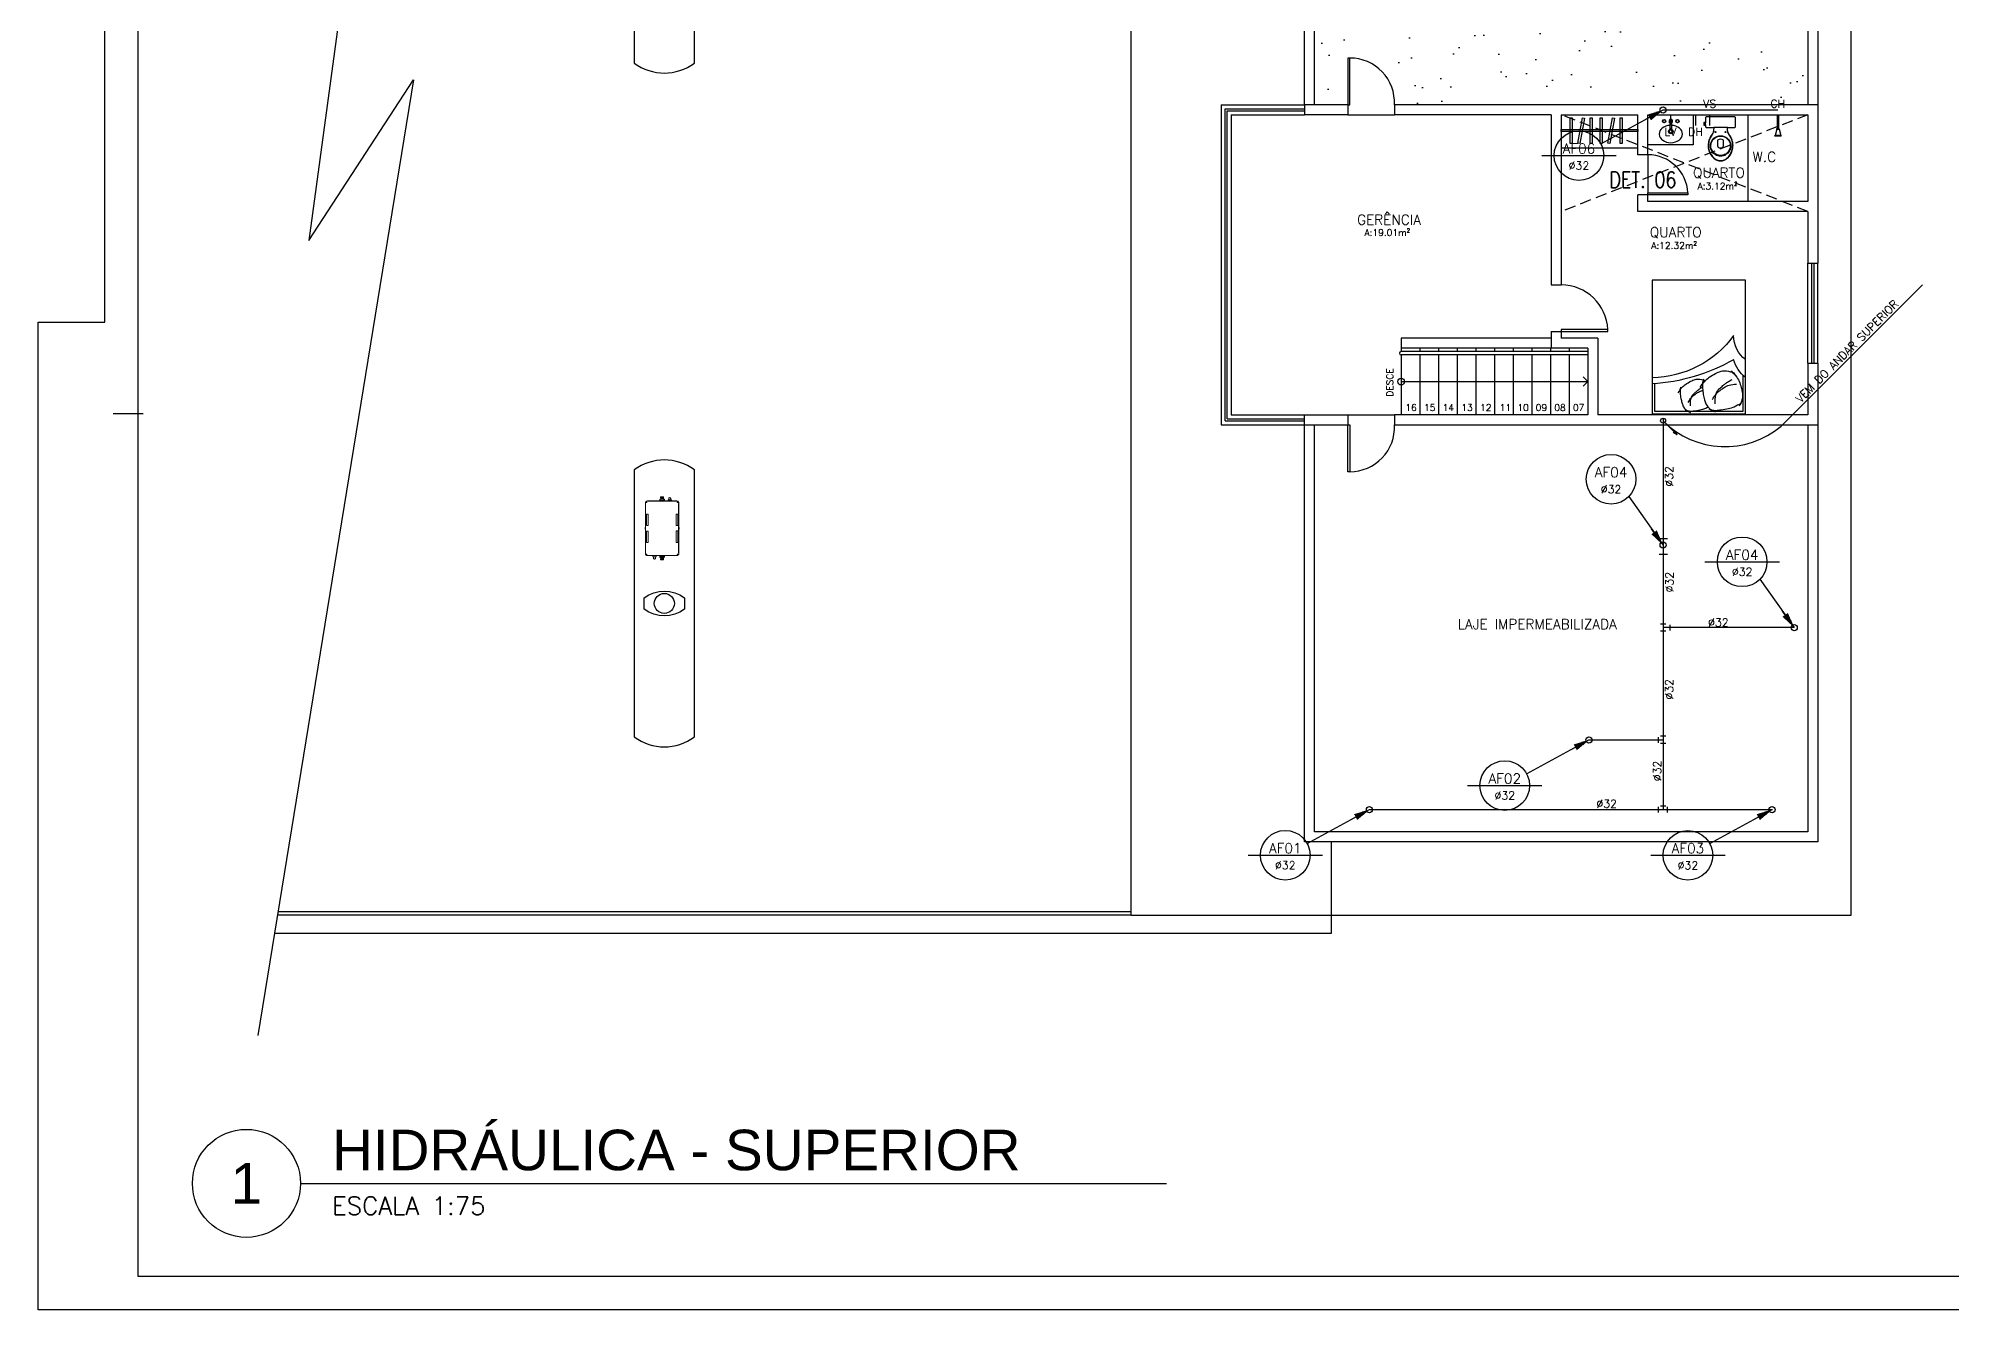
# Model space of a CAD drawing. Header units: millimetres. Extents: x 1111 to 1959, y -391 to -319.
# Drawn here: x 1746.63 to 1789.68, y -390.89 to -362.3 of the extents above; entities that cross this region are included whole.
import ezdxf
from ezdxf.enums import TextEntityAlignment as Align

# ---------------------------------------------------------------- set-up
doc = ezdxf.new("R2010")
doc.units = ezdxf.units.MM
doc.linetypes.add('HIDDEN', pattern=[0.375, 0.25, -0.125])
for name, color, linetype in [('08', 8, 'Continuous'), ('ARQ-PENA-FINA-CINZA', 8, 'Continuous'), ('ARQ-SÍMBOLOS', 2, 'Continuous'), ('ARQ-TEXTO2', 2, 'Continuous'), ('ARQ-TEXTO4', 4, 'Continuous'), ('CERCAD-1', 1, 'Continuous'), ('CERCAD-2', 7, 'Continuous'), ('CONEXAO_AG_FRIA', 3, 'Continuous'), ('TUBOS_AG_FRIA', 2, 'Continuous'), ('TXT', 2, 'Continuous')]:
    doc.layers.add(name, color=color, linetype=linetype)
doc.styles.add('ARIAL', font='arial.ttf', dxfattribs={"height": 2})
doc.styles.add('ROMANS', font='romans')

# ---------------------------------------------------------------- blocks, each defined once
blk = doc.blocks.new('*U254')
at = {"layer": 'ARQ-SÍMBOLOS'}
blk.add_line((0.6, 0), (10.222, 0), dxfattribs=at)
blk.add_circle((0, 0), 0.6, dxfattribs=at)
at = {"layer": 'ARQ-TEXTO2', "style": 'ROMANS'}
blk.add_attdef('ESCALA1', text='', height=0.2, dxfattribs=at).set_placement((0.951, -0.149), align=Align.TOP_LEFT)
at = {"layer": 'ARQ-TEXTO4', "style": 'ARIAL'}
blk.add_attdef('TITULODODESENHO', (0.951, 0.146), '', height=0.45, dxfattribs=at)
blk.add_attdef('0', text='', height=0.45, dxfattribs=at).set_placement((0, 0), align=Align.MIDDLE)
blk = doc.blocks.new('*U52')
for points in [[(-0.015, 1.15), (-0.015, 0), (0.015, 0), (0.015, 1.15)], [(-0.193, 0.915), (-0.193, 0.885), (0.193, 0.885), (0.193, 0.915)], [(-0.193, 0.731), (-0.188, 0.702), (0.193, 0.769), (0.188, 0.798)], [(-0.193, 0.615), (-0.193, 0.585), (0.193, 0.585), (0.193, 0.615)], [(-0.193, 0.465), (-0.193, 0.435), (0.193, 0.435), (0.193, 0.465)], [(-0.193, 0.281), (-0.188, 0.252), (0.193, 0.319), (0.188, 0.348)], [(-0.193, 0.165), (-0.193, 0.135), (0.193, 0.135), (0.193, 0.165)]]:
    blk.add_lwpolyline(points, close=True)
blk = doc.blocks.new('CAMA-C')
for p, q in [((-0.627, 1.002), (0.773, 1.002)), ((-0.627, -0.998), (-0.627, 1.002)), ((-0.591, 0.966), (-0.076, 0.966)), ((-0.591, 0.55), (-0.591, 0.966)), ((-0.019, 0.966), (0.737, 0.966)), ((0.737, 0.966), (0.737, 0.431)), ((0.773, 1.002), (0.773, -0.998)), ((0.773, -0.998), (-0.627, -0.998))]:
    blk.add_line(p, q)
for points in [[(-0.205, 0.606, -0.034352), (-0.208, 0.698, -0.04249), (-0.198, 0.772, -0.015911), (-0.182, 0.836, -0.020937), (-0.166, 0.883, -0.121269), (-0.132, 0.934, -0.080025), (-0.055, 0.983)], [(0.212, 0.906, 0.014129), (0.175, 0.923, 0.04596), (0.108, 0.945, 0.01901), (0.02, 0.962, 0.025886), (-0.046, 0.968, 0.088683), (-0.096, 0.961, 0.020726), (-0.127, 0.95)], [(-0.052, 0.885, 0.103492), (-0.045, 0.77, 0.14369), (0, 0.698, 0.007817), (0.04, 0.664, 0.010698), (0.07, 0.64, 0.020146), (0.105, 0.615, 0.007403), (0.127, 0.602)], [(0.131, 0.51, -0.034352), (0.128, 0.624, -0.04249), (0.139, 0.715, -0.015911), (0.159, 0.794, -0.020937), (0.178, 0.853, -0.121269), (0.221, 0.915, -0.080025), (0.316, 0.976)], [(0.705, 0.848, 0.033461), (0.599, 0.902, 0.04596), (0.517, 0.929, 0.01901), (0.408, 0.949, 0.025886), (0.327, 0.957, 0.088683), (0.265, 0.949, 0.020726), (0.226, 0.935)], [(0.554, 0.362, 0.057152), (0.64, 0.453, 0.075208), (0.685, 0.538, 0.030275), (0.714, 0.636, 0.036967), (0.726, 0.719, 0.089016), (0.718, 0.793, 0.061822), (0.675, 0.891)], [(-0.237, 0.688, 0.050543), (-0.181, 0.61, 0.064376), (-0.125, 0.56, 0.03352), (-0.05, 0.517, 0.039598), (0.017, 0.49, 0.109626), (0.085, 0.484, 0.0754), (0.179, 0.512)], [(-0.088, 0.833, 0.040593), (-0.051, 0.775, 0.055645), (-0.017, 0.739, 0.015363), (0.014, 0.715, 0.01263), (0.053, 0.687, 0.082628), (0.114, 0.659, 0.010572), (0.13, 0.655)], [(0.091, 0.611, 0.050543), (0.16, 0.515, 0.064376), (0.229, 0.454, 0.03352), (0.321, 0.4, 0.039598), (0.405, 0.367, 0.109626), (0.488, 0.36, 0.0754), (0.604, 0.394)], [(0.276, 0.79, 0.040593), (0.32, 0.719, 0.055645), (0.362, 0.675, 0.015363), (0.4, 0.645, 0.01263), (0.449, 0.61, 0.082628), (0.525, 0.575, 0.061291), (0.636, 0.56)], [(0.319, 0.855, 0.103492), (0.329, 0.713, 0.14369), (0.384, 0.625, 0.007817), (0.433, 0.582, 0.010698), (0.47, 0.552, 0.020146), (0.514, 0.522, 0.015912), (0.571, 0.488)], [(0.138, 0.485, 0.020037), (0.165, 0.51, 0.075208)]]:
    blk.add_lwpolyline(points, format="xyb")
for centre, radius, start, end in [((-0.773, -2.188), 2.745, 60.1604, 86.9589), ((-0.65, -1.079), 1.542, 36.2433, 89.1337), ((1.088, 0.057), 0.513, 127.875, 164.7449), ((1.043, -0.168), 0.45, 126.8699, 180)]:
    blk.add_arc(centre, radius, start, end)
blk = doc.blocks.new('cx-ac-01-planta')
for points in [[(0.661, 0, 0.182004), (0.623, 0.1, 0.098298), (0.548, 0.159, 0.085166), (0.468, 0.184, 0.08648), (0.388, 0.183, 0.067868), (0.318, 0.161, 0.06199), (0.261, 0.126, -0.060779), (0.228, 0.111, -0.023796), (0.208, 0.106), (0.163, 0.103), (0.163, 0.207, 0.424217), (0.144, 0.225), (0.121, 0.225), (0.091, 0.225), (0.018, 0.225, 0.418036), (0, 0.207), (0, 0), (0, -0.207, 0.418036), (0.018, -0.225), (0.091, -0.225), (0.091, -0.237), (0.088, -0.237), (0.088, -0.252), (0.106, -0.252), (0.124, -0.252), (0.124, -0.237), (0.121, -0.237), (0.121, -0.225), (0.144, -0.225, 0.424217), (0.163, -0.207), (0.163, -0.103), (0.208, -0.106, -0.023796), (0.228, -0.111, -0.060779), (0.261, -0.126, 0.06199), (0.318, -0.16, 0.067868), (0.388, -0.183, 0.08648), (0.468, -0.184, 0.085166), (0.548, -0.159, 0.098298), (0.623, -0.1, 0.182004)], [(0.286, 0, -0.18052), (0.323, 0.1, -0.167158), (0.408, 0.15, -0.1), (0.468, 0.15, -0.096291), (0.518, 0.13, -0.13332), (0.568, 0.081, -0.150886), (0.591, 0, -0.150886), (0.568, -0.081, -0.13332), (0.518, -0.13, -0.096291), (0.468, -0.149, -0.1), (0.408, -0.149, -0.167158), (0.323, -0.1, -0.18052)], [(0.289, 0, -0.186957), (0.329, 0.1, -0.162455), (0.408, 0.143, -0.149476), (0.498, 0.131, -0.171119), (0.568, 0.06, -0.104122), (0.582, 0, -0.104122), (0.568, -0.06, -0.171119), (0.498, -0.131, -0.149476), (0.408, -0.143, -0.162455), (0.329, -0.1, -0.186957)], [(0.46, 0.03, 0.276984), (0.438, 0.044), (0.353, 0.044, 0.393258), (0.353, -0.044), (0.438, -0.044, 0.276984), (0.46, -0.03, 0.2)]]:
    blk.add_lwpolyline(points, format="xyb", close=True)
for points in [[(0.163, 0.103), (0.163, 0), (0.163, -0.103)], [(0.121, -0.225), (0.091, -0.225)], [(0.091, -0.237), (0.121, -0.237)]]:
    blk.add_lwpolyline(points)
blk.add_lwpolyline([(0.21, -0.106, -0.148706), (0.258, -0.12, -0.01798), (0.278, -0.132, 0.048524), (0.328, -0.16, 0.075808), (0.408, -0.181, 0.05), (0.468, -0.18, 0.109053), (0.568, -0.142, 0.065752), (0.617, -0.1, 0.186957), (0.656, 0, 0.186957), (0.617, 0.1, 0.065752), (0.568, 0.142, 0.109053), (0.468, 0.18, 0.05), (0.408, 0.181, 0.075808), (0.328, 0.16, 0.048524), (0.278, 0.132, -0.01798), (0.258, 0.12, -0.148706), (0.21, 0.106, -0.148706)], format="xyb")
for centre in [(0.23, 0.075), (0.23, -0.075)]:
    blk.add_circle(centre, 0.0075)
blk = doc.blocks.new('chuv-01-planta')
for p, q in [((-0.322, -0.047), (-0.322, 0.047)), ((-0.322, 0.047), (-0.313, 0.047)), ((-0.313, -0.047), (-0.313, 0.047)), ((-0.217, 0.017), (-0.313, 0.043)), ((-0.217, 0.017), (-0.208, 0.017)), ((-0.217, 0.017), (-0.217, -0.017)), ((-0.208, 0.017), (-0.208, -0.017)), ((0, 0.011), (-0.208, 0.011)), ((0, 0.011), (0, -0.011)), ((-0.322, -0.047), (-0.313, -0.047)), ((-0.217, -0.017), (-0.313, -0.043)), ((-0.217, -0.017), (-0.208, -0.017)), ((0, -0.011), (-0.208, -0.011))]:
    blk.add_line(p, q)
blk = doc.blocks.new('BOMBA SUPERIOR')
at = {"layer": 'ARQ-PENA-FINA-CINZA', "lineweight": 5}
for p, q in [((807.347, 416.101), (807.346, 416.098)), ((807.346, 416.098), (807.346, 416.094)), ((807.346, 416.094), (807.346, 415.654)), ((807.348, 416.105), (807.347, 416.103)), ((807.347, 416.103), (807.347, 416.102)), ((807.347, 416.102), (807.347, 416.101)), ((807.349, 416.108), (807.348, 416.105)), ((807.35, 416.109), (807.349, 416.108)), ((807.351, 416.11), (807.35, 416.109)), ((807.353, 416.112), (807.351, 416.11)), ((807.354, 416.114), (807.353, 416.112)), ((807.355, 416.115), (807.354, 416.114)), ((807.356, 416.116), (807.355, 416.115)), ((807.358, 416.118), (807.356, 416.116)), ((807.36, 416.119), (807.358, 416.118)), ((807.361, 416.12), (807.36, 416.119)), ((807.361, 416.109), (807.36, 416.107)), ((807.36, 416.107), (807.361, 416.104)), ((807.362, 416.12), (807.361, 416.12)), ((807.363, 416.11), (807.361, 416.109)), ((807.361, 416.106), (807.361, 416.107)), ((807.361, 416.107), (807.363, 416.107)), ((807.361, 416.106), (807.361, 416.107)), ((807.363, 416.106), (807.361, 416.106)), ((807.361, 416.104), (807.363, 416.103)), ((807.364, 416.122), (807.362, 416.12)), ((807.365, 416.109), (807.363, 416.11)), ((807.364, 416.109), (807.363, 416.109)), ((807.363, 416.109), (807.363, 416.109)), ((807.363, 416.107), (807.363, 416.109)), ((807.363, 416.109), (807.364, 416.109)), ((807.363, 416.105), (807.363, 416.106)), ((807.363, 416.105), (807.363, 416.105)), ((807.363, 416.105), (807.364, 416.105)), ((807.364, 416.105), (807.363, 416.105)), ((807.363, 416.103), (807.365, 416.104)), ((807.367, 416.123), (807.364, 416.122)), ((807.364, 416.109), (807.364, 416.109)), ((807.364, 416.109), (807.364, 416.107)), ((807.364, 416.107), (807.365, 416.107)), ((807.365, 416.106), (807.364, 416.106)), ((807.364, 416.106), (807.364, 416.105)), ((807.364, 416.105), (807.364, 416.105)), ((807.367, 416.107), (807.365, 416.109)), ((807.365, 416.104), (807.367, 416.107)), ((807.365, 416.107), (807.365, 416.106)), ((807.365, 416.107), (807.365, 416.106)), ((807.368, 416.123), (807.367, 416.123)), ((807.372, 416.123), (807.368, 416.123)), ((807.375, 416.124), (807.372, 416.123)), ((807.376, 416.124), (807.375, 416.124)), ((807.386, 416.124), (807.376, 416.124)), ((807.386, 416.122), (808.126, 416.122)), ((807.387, 416.124), (808.125, 416.124)), ((807.715, 416.107), (807.543, 416.107)), ((807.543, 416.107), (807.543, 416.084)), ((807.715, 416.084), (807.715, 416.107)), ((807.742, 416.125), (807.745, 416.128)), ((807.742, 416.124), (807.745, 416.127)), ((807.743, 416.125), (807.742, 416.125)), ((807.742, 416.125), (807.742, 416.124)), ((807.745, 416.128), (807.767, 416.128)), ((807.745, 416.127), (807.767, 416.127)), ((807.767, 416.128), (807.77, 416.125)), ((807.767, 416.127), (807.77, 416.124)), ((807.77, 416.125), (807.769, 416.125)), ((807.77, 416.124), (807.77, 416.125)), ((807.968, 416.107), (807.797, 416.107)), ((807.797, 416.107), (807.797, 416.084)), ((807.968, 416.084), (807.968, 416.107)), ((808.136, 416.124), (808.126, 416.124)), ((808.137, 416.124), (808.136, 416.124)), ((808.14, 416.123), (808.137, 416.124)), ((808.143, 416.123), (808.14, 416.123)), ((808.144, 416.123), (808.143, 416.123)), ((808.147, 416.122), (808.144, 416.123)), ((808.146, 416.109), (808.145, 416.107)), ((808.145, 416.107), (808.146, 416.104)), ((808.149, 416.11), (808.146, 416.109)), ((808.146, 416.104), (808.149, 416.103)), ((808.15, 416.12), (808.147, 416.122)), ((808.148, 416.107), (808.147, 416.107)), ((808.147, 416.107), (808.147, 416.106)), ((808.147, 416.106), (808.147, 416.107)), ((808.147, 416.106), (808.148, 416.106)), ((808.149, 416.109), (808.148, 416.109)), ((808.148, 416.109), (808.148, 416.109)), ((808.148, 416.109), (808.148, 416.107)), ((808.148, 416.109), (808.149, 416.109)), ((808.148, 416.106), (808.148, 416.105)), ((808.148, 416.105), (808.148, 416.105)), ((808.148, 416.105), (808.149, 416.105)), ((808.149, 416.105), (808.148, 416.105)), ((808.151, 416.109), (808.149, 416.11)), ((808.15, 416.109), (808.149, 416.109)), ((808.149, 416.109), (808.149, 416.107)), ((808.149, 416.107), (808.15, 416.107)), ((808.15, 416.106), (808.149, 416.106)), ((808.149, 416.106), (808.149, 416.105)), ((808.149, 416.105), (808.15, 416.105)), ((808.149, 416.103), (808.151, 416.104)), ((808.151, 416.12), (808.15, 416.12)), ((808.15, 416.106), (808.15, 416.107)), ((808.15, 416.107), (808.15, 416.106)), ((808.152, 416.119), (808.151, 416.12)), ((808.152, 416.107), (808.151, 416.109)), ((808.151, 416.104), (808.152, 416.107)), ((808.154, 416.118), (808.152, 416.119)), ((808.156, 416.116), (808.154, 416.118)), ((808.157, 416.115), (808.156, 416.116)), ((808.158, 416.114), (808.157, 416.115)), ((808.159, 416.112), (808.158, 416.114)), ((808.161, 416.11), (808.159, 416.112)), ((808.162, 416.109), (808.161, 416.11)), ((808.162, 416.108), (808.162, 416.109)), ((808.163, 416.105), (808.162, 416.108)), ((808.164, 416.103), (808.163, 416.105)), ((808.165, 416.102), (808.164, 416.103)), ((808.165, 416.101), (808.165, 416.102)), ((808.165, 416.098), (808.165, 416.101)), ((808.165, 416.095), (808.165, 416.098)), ((808.166, 416.094), (808.165, 416.095)), ((808.166, 415.654), (808.166, 416.094)), ((807.283, 415.897), (807.282, 415.896)), ((807.282, 415.896), (807.282, 415.852)), ((807.283, 415.895), (807.282, 415.896)), ((807.282, 415.876), (807.283, 415.877)), ((807.282, 415.872), (807.283, 415.87)), ((807.282, 415.852), (807.283, 415.853)), ((807.282, 415.852), (807.283, 415.851)), ((807.32, 415.895), (807.283, 415.897)), ((807.283, 415.897), (807.283, 415.897)), ((807.32, 415.893), (807.283, 415.895)), ((807.283, 415.895), (807.283, 415.895)), ((807.283, 415.877), (807.283, 415.877)), ((807.283, 415.877), (807.31, 415.877)), ((807.283, 415.87), (807.283, 415.87)), ((807.283, 415.87), (807.31, 415.87)), ((807.283, 415.853), (807.32, 415.855)), ((807.283, 415.853), (807.283, 415.853)), ((807.283, 415.851), (807.32, 415.852)), ((807.283, 415.851), (807.283, 415.851)), ((807.295, 415.988), (807.296, 415.994)), ((807.296, 415.982), (807.295, 415.988)), ((807.295, 415.874), (807.295, 415.875)), ((807.295, 415.875), (807.311, 415.875)), ((807.295, 415.873), (807.295, 415.874)), ((807.311, 415.873), (807.295, 415.873)), ((807.295, 415.873), (807.295, 415.873)), ((807.295, 415.873), (807.295, 415.873)), ((807.296, 415.994), (807.3, 415.998)), ((807.3, 415.978), (807.296, 415.982)), ((807.3, 415.998), (807.304, 416.002)), ((807.304, 415.974), (807.3, 415.978)), ((807.304, 416.002), (807.31, 416.003)), ((807.31, 415.973), (807.304, 415.974)), ((807.31, 416.003), (807.327, 416.003)), ((807.327, 415.973), (807.31, 415.973)), ((807.321, 415.88), (807.312, 415.879)), ((807.312, 415.879), (807.312, 415.869)), ((807.312, 415.869), (807.312, 415.879)), ((807.312, 415.878), (807.312, 415.878)), ((807.312, 415.878), (807.312, 415.877)), ((807.312, 415.875), (807.312, 415.874)), ((807.312, 415.873), (807.312, 415.873)), ((807.312, 415.87), (807.312, 415.87)), ((807.312, 415.87), (807.312, 415.869)), ((807.312, 415.869), (807.313, 415.869)), ((807.321, 415.867), (807.312, 415.869)), ((807.321, 415.907), (807.32, 415.906)), ((807.32, 415.906), (807.321, 415.906)), ((807.32, 415.906), (807.32, 415.89)), ((807.32, 415.904), (807.32, 415.903)), ((807.321, 415.903), (807.32, 415.903)), ((807.32, 415.903), (807.321, 415.903)), ((807.321, 415.895), (807.32, 415.895)), ((807.32, 415.895), (807.321, 415.895)), ((807.32, 415.89), (807.321, 415.89)), ((807.321, 415.859), (807.32, 415.859)), ((807.32, 415.859), (807.32, 415.842)), ((807.32, 415.852), (807.32, 415.853)), ((807.32, 415.853), (807.321, 415.853)), ((807.321, 415.852), (807.32, 415.852)), ((807.321, 415.845), (807.32, 415.844)), ((807.32, 415.844), (807.321, 415.844)), ((807.32, 415.842), (807.32, 415.841)), ((807.32, 415.841), (807.321, 415.841)), ((807.323, 415.907), (807.321, 415.907)), ((807.321, 415.907), (807.321, 415.907)), ((807.321, 415.903), (807.321, 415.903)), ((807.321, 415.899), (807.322, 415.901)), ((807.321, 415.897), (807.321, 415.899)), ((807.321, 415.892), (807.321, 415.897)), ((807.321, 415.896), (807.321, 415.895)), ((807.321, 415.856), (807.321, 415.892)), ((807.321, 415.851), (807.321, 415.856)), ((807.321, 415.848), (807.321, 415.851)), ((807.322, 415.846), (807.321, 415.848)), ((807.321, 415.841), (807.321, 415.84)), ((807.321, 415.84), (807.322, 415.84)), ((807.322, 415.907), (807.342, 415.907)), ((807.322, 415.903), (807.323, 415.905)), ((807.322, 415.901), (807.322, 415.903)), ((807.322, 415.844), (807.322, 415.846)), ((807.323, 415.843), (807.322, 415.844)), ((807.342, 415.84), (807.322, 415.84)), ((807.322, 415.84), (807.323, 415.84)), ((807.323, 415.905), (807.324, 415.906)), ((807.323, 415.905), (807.323, 415.905)), ((807.323, 415.842), (807.323, 415.843)), ((807.324, 415.842), (807.323, 415.842)), ((807.324, 415.906), (807.342, 415.906)), ((807.342, 415.841), (807.324, 415.842)), ((807.327, 416.013), (807.327, 415.964)), ((807.346, 416.013), (807.327, 416.013)), ((807.327, 415.964), (807.346, 415.964)), ((807.346, 415.91), (807.338, 415.91)), ((807.338, 415.91), (807.338, 415.837)), ((807.338, 415.837), (807.346, 415.837)), ((807.343, 415.909), (807.342, 415.908)), ((807.342, 415.908), (807.342, 415.839)), ((807.342, 415.907), (807.342, 415.907)), ((807.342, 415.907), (807.342, 415.907)), ((807.342, 415.906), (807.342, 415.907)), ((807.342, 415.906), (807.342, 415.906)), ((807.342, 415.841), (807.342, 415.841)), ((807.342, 415.84), (807.342, 415.84)), ((807.342, 415.839), (807.342, 415.839)), ((807.342, 415.839), (807.343, 415.839)), ((807.344, 415.909), (807.343, 415.909)), ((807.343, 415.839), (807.344, 415.839)), ((807.344, 415.839), (807.344, 415.909)), ((807.344, 415.909), (807.346, 415.909)), ((807.344, 415.839), (807.346, 415.839)), ((807.346, 416.083), (807.346, 416.084)), ((807.346, 416.084), (807.348, 416.084)), ((807.347, 416.083), (807.346, 416.083)), ((807.346, 415.964), (807.346, 416.013)), ((807.346, 415.822), (807.346, 415.925)), ((807.346, 415.837), (807.346, 415.91)), ((807.346, 415.839), (807.346, 415.909)), ((807.346, 415.909), (807.346, 415.839)), ((807.346, 415.839), (807.346, 415.839)), ((807.348, 416.084), (807.348, 415.664)), ((807.543, 416.084), (807.715, 416.084)), ((807.797, 416.084), (807.968, 416.084)), ((808.164, 415.664), (808.164, 416.084)), ((808.164, 416.084), (808.166, 416.084)), ((808.165, 416.084), (808.165, 416.083)), ((808.165, 416.083), (808.166, 416.083)), ((808.166, 415.822), (808.166, 415.925)), ((808.166, 415.837), (808.166, 415.91)), ((808.166, 415.91), (808.173, 415.91)), ((808.166, 415.839), (808.166, 415.909)), ((808.166, 415.909), (808.166, 415.839)), ((808.167, 415.909), (808.166, 415.909)), ((808.167, 415.839), (808.166, 415.839)), ((808.166, 415.839), (808.166, 415.839)), ((808.173, 415.837), (808.166, 415.837)), ((808.167, 415.909), (808.168, 415.909)), ((808.167, 415.839), (808.167, 415.909)), ((808.168, 415.839), (808.167, 415.839)), ((808.168, 415.909), (808.169, 415.908)), ((808.169, 415.839), (808.168, 415.839)), ((808.169, 415.908), (808.169, 415.839)), ((808.17, 415.907), (808.169, 415.907)), ((808.169, 415.906), (808.169, 415.907)), ((808.17, 415.906), (808.169, 415.906)), ((808.169, 415.841), (808.17, 415.841)), ((808.169, 415.84), (808.17, 415.84)), ((808.169, 415.839), (808.169, 415.839)), ((808.19, 415.907), (808.17, 415.907)), ((808.17, 415.907), (808.17, 415.907)), ((808.188, 415.906), (808.17, 415.906)), ((808.17, 415.841), (808.188, 415.842)), ((808.17, 415.84), (808.19, 415.84)), ((808.173, 415.91), (808.173, 415.837)), ((808.188, 415.907), (808.19, 415.907)), ((808.188, 415.905), (808.188, 415.906)), ((808.189, 415.905), (808.188, 415.905)), ((808.188, 415.842), (808.189, 415.843)), ((808.188, 415.842), (808.188, 415.842)), ((808.19, 415.84), (808.188, 415.84)), ((808.19, 415.903), (808.189, 415.905)), ((808.189, 415.844), (808.19, 415.846)), ((808.189, 415.843), (808.189, 415.844)), ((808.19, 415.907), (808.191, 415.907)), ((808.19, 415.901), (808.19, 415.903)), ((808.19, 415.899), (808.19, 415.901)), ((808.191, 415.897), (808.19, 415.899)), ((808.19, 415.848), (808.191, 415.851)), ((808.19, 415.846), (808.19, 415.848)), ((808.191, 415.841), (808.19, 415.84)), ((808.19, 415.84), (808.19, 415.84)), ((808.191, 415.907), (808.192, 415.906)), ((808.191, 415.903), (808.192, 415.903)), ((808.192, 415.903), (808.191, 415.903)), ((808.191, 415.892), (808.191, 415.897)), ((808.191, 415.896), (808.191, 415.895)), ((808.191, 415.895), (808.192, 415.895)), ((808.191, 415.856), (808.191, 415.892)), ((808.192, 415.89), (808.191, 415.89)), ((808.191, 415.88), (808.199, 415.879)), ((808.191, 415.867), (808.199, 415.869)), ((808.191, 415.859), (808.192, 415.859)), ((808.191, 415.851), (808.191, 415.856)), ((808.191, 415.852), (808.192, 415.852)), ((808.191, 415.845), (808.192, 415.844)), ((808.192, 415.841), (808.191, 415.841)), ((808.192, 415.906), (808.192, 415.906)), ((808.192, 415.906), (808.192, 415.89)), ((808.192, 415.904), (808.192, 415.903)), ((808.192, 415.903), (808.192, 415.903)), ((808.192, 415.895), (808.228, 415.897)), ((808.192, 415.893), (808.228, 415.895)), ((808.192, 415.895), (808.192, 415.895)), ((808.192, 415.859), (808.192, 415.842)), ((808.228, 415.853), (808.192, 415.855)), ((808.192, 415.852), (808.192, 415.853)), ((808.192, 415.853), (808.192, 415.853)), ((808.192, 415.852), (808.228, 415.851)), ((808.192, 415.844), (808.192, 415.844)), ((808.192, 415.842), (808.192, 415.841)), ((808.199, 415.879), (808.199, 415.869)), ((808.199, 415.869), (808.199, 415.879)), ((808.2, 415.878), (808.199, 415.877)), ((808.199, 415.877), (808.199, 415.877)), ((808.199, 415.875), (808.2, 415.874)), ((808.2, 415.873), (808.199, 415.873)), ((808.199, 415.873), (808.199, 415.873)), ((808.199, 415.87), (808.199, 415.87)), ((808.199, 415.87), (808.2, 415.87)), ((808.199, 415.869), (808.2, 415.869)), ((808.2, 415.878), (808.2, 415.878)), ((808.216, 415.875), (808.2, 415.875)), ((808.2, 415.873), (808.216, 415.873)), ((808.2, 415.87), (808.2, 415.869)), ((808.228, 415.877), (808.201, 415.877)), ((808.228, 415.87), (808.201, 415.87)), ((808.217, 415.874), (808.216, 415.875)), ((808.216, 415.873), (808.216, 415.873)), ((808.216, 415.873), (808.217, 415.873)), ((808.217, 415.873), (808.217, 415.874)), ((808.228, 415.897), (808.229, 415.897)), ((808.228, 415.895), (808.229, 415.895)), ((808.229, 415.877), (808.228, 415.877)), ((808.229, 415.87), (808.228, 415.87)), ((808.229, 415.853), (808.228, 415.853)), ((808.228, 415.851), (808.229, 415.851)), ((808.229, 415.897), (808.23, 415.896)), ((808.229, 415.895), (808.23, 415.896)), ((808.23, 415.876), (808.229, 415.877)), ((808.23, 415.872), (808.229, 415.87)), ((808.23, 415.852), (808.229, 415.853)), ((808.229, 415.851), (808.23, 415.852)), ((808.23, 415.896), (808.23, 415.852)), ((807.346, 415.664), (807.346, 415.665)), ((807.346, 415.665), (807.347, 415.665)), ((807.348, 415.664), (807.346, 415.664)), ((807.346, 415.654), (807.346, 415.651)), ((807.346, 415.651), (807.347, 415.647)), ((807.347, 415.647), (807.347, 415.646)), ((807.347, 415.646), (807.348, 415.642)), ((807.348, 415.642), (807.35, 415.639)), ((807.35, 415.639), (807.351, 415.638)), ((807.351, 415.638), (807.353, 415.634)), ((807.353, 415.634), (807.355, 415.632)), ((807.355, 415.632), (807.357, 415.631)), ((807.358, 415.643), (807.357, 415.641)), ((807.357, 415.641), (807.358, 415.639)), ((807.357, 415.631), (807.36, 415.628)), ((807.36, 415.645), (807.358, 415.641)), ((807.36, 415.645), (807.358, 415.643)), ((807.358, 415.641), (807.36, 415.637)), ((807.358, 415.639), (807.36, 415.637)), ((807.361, 415.646), (807.36, 415.645)), ((807.363, 415.646), (807.36, 415.645)), ((807.361, 415.643), (807.36, 415.641)), ((807.36, 415.641), (807.361, 415.638)), ((807.36, 415.637), (807.361, 415.636)), ((807.36, 415.637), (807.363, 415.635)), ((807.36, 415.628), (807.361, 415.627)), ((807.363, 415.646), (807.361, 415.646)), ((807.363, 415.645), (807.361, 415.643)), ((807.361, 415.64), (807.361, 415.641)), ((807.361, 415.641), (807.363, 415.641)), ((807.361, 415.64), (807.361, 415.641)), ((807.363, 415.64), (807.361, 415.64)), ((807.361, 415.638), (807.363, 415.637)), ((807.361, 415.636), (807.363, 415.635)), ((807.361, 415.627), (807.364, 415.626)), ((807.367, 415.645), (807.363, 415.646)), ((807.367, 415.645), (807.363, 415.646)), ((807.365, 415.643), (807.363, 415.645)), ((807.363, 415.641), (807.363, 415.643)), ((807.363, 415.643), (807.364, 415.643)), ((807.364, 415.642), (807.363, 415.642)), ((807.363, 415.642), (807.363, 415.642)), ((807.363, 415.639), (807.363, 415.64)), ((807.363, 415.639), (807.363, 415.639)), ((807.363, 415.639), (807.364, 415.639)), ((807.364, 415.639), (807.363, 415.639)), ((807.363, 415.637), (807.365, 415.638)), ((807.363, 415.635), (807.367, 415.637)), ((807.363, 415.635), (807.367, 415.637)), ((807.364, 415.643), (807.364, 415.641)), ((807.364, 415.642), (807.364, 415.642)), ((807.364, 415.641), (807.365, 415.641)), ((807.365, 415.64), (807.364, 415.64)), ((807.364, 415.64), (807.364, 415.639)), ((807.364, 415.639), (807.364, 415.639)), ((807.364, 415.626), (807.368, 415.625)), ((807.367, 415.641), (807.365, 415.643)), ((807.365, 415.638), (807.367, 415.641)), ((807.365, 415.641), (807.365, 415.64)), ((807.365, 415.641), (807.365, 415.64)), ((807.368, 415.641), (807.367, 415.645)), ((807.368, 415.643), (807.367, 415.645)), ((807.367, 415.637), (807.368, 415.641)), ((807.367, 415.637), (807.368, 415.639)), ((807.369, 415.641), (807.368, 415.643)), ((807.368, 415.639), (807.369, 415.641)), ((807.368, 415.625), (807.369, 415.625)), ((807.369, 415.625), (807.374, 415.624)), ((807.374, 415.624), (807.376, 415.624)), ((807.376, 415.624), (807.386, 415.624)), ((807.386, 415.624), (807.386, 415.626)), ((807.386, 415.626), (808.126, 415.626)), ((807.386, 415.624), (807.387, 415.624)), ((807.387, 415.624), (807.386, 415.624)), ((808.125, 415.624), (807.387, 415.624)), ((807.387, 415.624), (807.388, 415.624)), ((807.716, 415.663), (807.544, 415.663)), ((807.544, 415.663), (807.544, 415.64)), ((807.544, 415.64), (807.716, 415.64)), ((807.716, 415.64), (807.716, 415.663)), ((807.742, 415.623), (807.742, 415.624)), ((807.742, 415.624), (807.745, 415.62)), ((807.745, 415.619), (807.742, 415.623)), ((807.742, 415.623), (807.743, 415.623)), ((807.745, 415.62), (807.767, 415.62)), ((807.767, 415.619), (807.745, 415.619)), ((807.767, 415.62), (807.77, 415.624)), ((807.77, 415.623), (807.767, 415.619)), ((807.77, 415.623), (807.769, 415.623)), ((807.77, 415.624), (807.77, 415.623)), ((807.968, 415.663), (807.796, 415.663)), ((807.796, 415.663), (807.796, 415.64)), ((807.796, 415.64), (807.968, 415.64)), ((807.968, 415.64), (807.968, 415.663)), ((808.125, 415.624), (808.125, 415.624)), ((808.125, 415.624), (808.136, 415.624)), ((808.126, 415.624), (808.125, 415.624)), ((808.126, 415.626), (808.126, 415.624)), ((808.136, 415.624), (808.138, 415.624)), ((808.138, 415.624), (808.142, 415.625)), ((808.142, 415.625), (808.144, 415.625)), ((808.145, 415.645), (808.143, 415.641)), ((808.145, 415.645), (808.143, 415.643)), ((808.143, 415.643), (808.143, 415.641)), ((808.143, 415.641), (808.145, 415.637)), ((808.143, 415.641), (808.143, 415.639)), ((808.143, 415.639), (808.145, 415.637)), ((808.147, 415.646), (808.144, 415.646)), ((808.144, 415.646), (808.144, 415.641)), ((808.144, 415.641), (808.147, 415.641)), ((808.144, 415.625), (808.147, 415.626)), ((808.146, 415.646), (808.145, 415.645)), ((808.149, 415.646), (808.145, 415.645)), ((808.146, 415.643), (808.145, 415.641)), ((808.145, 415.641), (808.146, 415.638)), ((808.145, 415.637), (808.146, 415.636)), ((808.145, 415.637), (808.149, 415.635)), ((808.149, 415.646), (808.146, 415.646)), ((808.149, 415.645), (808.146, 415.643)), ((808.146, 415.638), (808.149, 415.637)), ((808.146, 415.636), (808.149, 415.635)), ((808.147, 415.641), (808.147, 415.646)), ((808.147, 415.641), (808.147, 415.64)), ((808.147, 415.64), (808.147, 415.641)), ((808.147, 415.641), (808.148, 415.641)), ((808.147, 415.64), (808.148, 415.64)), ((808.147, 415.626), (808.15, 415.627)), ((808.148, 415.641), (808.148, 415.643)), ((808.148, 415.643), (808.149, 415.643)), ((808.149, 415.642), (808.148, 415.642)), ((808.148, 415.642), (808.148, 415.642)), ((808.148, 415.64), (808.148, 415.639)), ((808.148, 415.639), (808.148, 415.639)), ((808.148, 415.639), (808.149, 415.639)), ((808.149, 415.639), (808.148, 415.639)), ((808.152, 415.645), (808.149, 415.646)), ((808.152, 415.645), (808.149, 415.646)), ((808.151, 415.643), (808.149, 415.645)), ((808.149, 415.643), (808.149, 415.641)), ((808.15, 415.642), (808.149, 415.642)), ((808.149, 415.641), (808.15, 415.641)), ((808.15, 415.64), (808.149, 415.64)), ((808.149, 415.64), (808.149, 415.639)), ((808.149, 415.639), (808.15, 415.639)), ((808.149, 415.637), (808.151, 415.638)), ((808.149, 415.635), (808.152, 415.637)), ((808.149, 415.635), (808.152, 415.637)), ((808.15, 415.64), (808.15, 415.641)), ((808.15, 415.641), (808.15, 415.64)), ((808.15, 415.627), (808.152, 415.628)), ((808.152, 415.641), (808.151, 415.643)), ((808.151, 415.638), (808.152, 415.641)), ((808.154, 415.641), (808.152, 415.645)), ((808.154, 415.643), (808.152, 415.645)), ((808.152, 415.637), (808.154, 415.641)), ((808.152, 415.637), (808.154, 415.639)), ((808.152, 415.628), (808.155, 415.631)), ((808.154, 415.641), (808.154, 415.643)), ((808.154, 415.639), (808.154, 415.641)), ((808.155, 415.631), (808.157, 415.632)), ((808.157, 415.632), (808.158, 415.634)), ((808.158, 415.634), (808.161, 415.638)), ((808.161, 415.638), (808.162, 415.639)), ((808.162, 415.639), (808.163, 415.642)), ((808.163, 415.642), (808.165, 415.646)), ((808.166, 415.664), (808.164, 415.664)), ((808.166, 415.665), (808.165, 415.665)), ((808.165, 415.665), (808.165, 415.664)), ((808.165, 415.651), (808.166, 415.654)), ((808.165, 415.647), (808.165, 415.651)), ((808.165, 415.646), (808.165, 415.647)), ((808.184, 415.784), (808.166, 415.784)), ((808.166, 415.784), (808.166, 415.734)), ((808.166, 415.734), (808.184, 415.734)), ((808.184, 415.734), (808.184, 415.784)), ((808.184, 415.774), (808.201, 415.774)), ((808.201, 415.745), (808.184, 415.745)), ((808.201, 415.774), (808.207, 415.773)), ((808.207, 415.746), (808.201, 415.745)), ((808.207, 415.773), (808.212, 415.77)), ((808.212, 415.749), (808.207, 415.746)), ((808.212, 415.77), (808.215, 415.765)), ((808.215, 415.754), (808.212, 415.749)), ((808.215, 415.765), (808.216, 415.76)), ((808.216, 415.76), (808.215, 415.754))]:
    blk.add_line(p, q, dxfattribs=at)
for centre, radius in [((807.363, 416.107), 0.00513), ((807.363, 416.107), 0.00546), ((808.148, 416.107), 0.00513), ((808.149, 416.107), 0.00546)]:
    blk.add_circle(centre, radius, dxfattribs=at)
blk = doc.blocks.new('*U260', base_point=(10233.3, -19.2))
for q in [(10212, 2), (10223.8, -12.3), (10226.3, -9.7)]:
    blk.add_line((10230, -15.9), q)
blk.add_circle((10233.3, -19.2), 4.64)
blk = doc.blocks.new('*U261', base_point=(3712.5, 965.8))
for p, q in [((3715.1, 968.4), (3733.7, 987)), ((3733.7, 987), (3727.5, 983.3)), ((3733.7, 987), (3730, 980.8))]:
    blk.add_line(p, q)
blk.add_circle((3712.5, 965.8), 3.72)

msp = doc.modelspace()

# ---------------------------------------------------------------- hatches: boundary and pattern name
at = {"layer": '08', "ltscale": 1.5}
h = msp.add_hatch(dxfattribs=at)
h.set_pattern_fill('AR-SAND', color=256, scale=0.03, angle=90)
h.set_pattern_definition([(127.5, (58.93, 163.0542), (-1.4682397, -0.0480009), [0, -1.15824, 0, -1.2954, 0, -1.23825]), (97.5, (58.93, 163.0542), (-2.1504753, 1.3485698), [0, -0.62484, 0, -1.04394, 0, -0.40005]), (57.5, (58.93, 162.1169), (-0.00431155, 2.3729771), [0, -0.381, 0, -1.3716, 0, -1.7907]), (47.5, (58.93, 162.1169), (-0.668788, 2.2906694), [0, -0.1905, 0, -0.89916, 0, -1.0287])])
h.paths.add_polyline_path([(1786.441, -354.724), (1775.341, -354.724), (1775.341, -363.799), (1776.091, -363.799), (1776.091, -362.749), (1776.136, -362.749, -0.427098), (1777.141, -363.799), (1786.441, -363.799)])
h.paths.add_polyline_path([(1779.136, -359.185), (1783.224, -359.185), (1783.224, -358.848), (1779.136, -358.848)], flags=24)

# ---------------------------------------------------------------- linework, layer by layer
at = {"linetype": 'HIDDEN'}
for p, q in [((1786.441, -366.199), (1780.891, -364.024)), ((1786.441, -364.024), (1780.891, -366.199))]:
    msp.add_line(p, q, dxfattribs=at)
msp.add_line((1789.016, -367.849), (1785.842, -371.024))
msp.add_arc((1784.578, -369.525), 1.961, 224.6818, 310.1214)
at = {"layer": '08', "ltscale": 1.5}
for p, q in [((1755.137, -349.069), (1752.722, -366.853)), ((1771.216, -382.024), (1771.216, -352.849)), ((1787.416, -382.024), (1787.416, -352.849)), ((1775.116, -363.799), (1775.116, -354.499)), ((1786.666, -354.499), (1786.666, -363.799)), ((1775.341, -363.799), (1775.341, -354.724)), ((1786.441, -354.724), (1786.441, -363.799)), ((1755.07, -363.24), (1751.574, -384.726)), ((1752.722, -366.853), (1755.07, -363.24)), ((1773.241, -363.799), (1775.116, -363.799)), ((1773.331, -370.909), (1773.331, -363.889)), ((1773.331, -363.889), (1775.116, -363.889)), ((1773.376, -370.864), (1773.376, -363.934)), ((1773.376, -363.934), (1775.116, -363.934)), ((1773.466, -364.024), (1775.116, -364.024)), ((1775.116, -363.799), (1775.116, -364.024)), ((1776.091, -363.799), (1776.091, -364.024)), ((1776.091, -364.024), (1777.141, -364.024)), ((1777.141, -363.799), (1777.141, -364.024)), ((1780.666, -364.024), (1780.666, -367.849)), ((1780.891, -364.024), (1780.891, -367.849)), ((1782.616, -364.924), (1782.616, -364.024)), ((1782.841, -364.924), (1782.841, -364.024)), ((1783.861, -364.024), (1783.861, -364.699)), ((1785.091, -364.024), (1785.091, -365.974)), ((1786.441, -364.024), (1786.441, -365.974)), ((1786.666, -363.799), (1786.666, -367.361)), ((1783.341, -364.331), (1783.341, -364.166)), ((1783.341, -364.333), (1783.341, -364.331)), ((1783.342, -364.336), (1783.342, -364.335)), ((1783.372, -364.166), (1783.372, -364.331)), ((1783.372, -364.331), (1783.372, -364.333)), ((1783.372, -364.335), (1783.372, -364.336)), ((1782.616, -364.774), (1780.891, -364.774)), ((1782.841, -364.924), (1782.616, -364.924)), ((1783.861, -364.699), (1782.841, -364.699)), ((1782.841, -364.924), (1782.841, -365.779)), ((1782.616, -366.199), (1782.616, -365.824)), ((1782.841, -365.824), (1782.616, -365.824)), ((1782.841, -365.974), (1782.841, -365.824)), ((1786.441, -366.199), (1782.616, -366.199)), ((1786.441, -365.974), (1782.841, -365.974)), ((1786.441, -366.199), (1786.441, -367.361)), ((1786.441, -367.361), (1786.666, -367.361)), ((1786.441, -369.611), (1786.441, -367.361)), ((1786.527, -369.611), (1786.527, -367.361)), ((1786.58, -369.611), (1786.58, -367.361)), ((1786.666, -369.611), (1786.666, -367.361)), ((1780.666, -367.849), (1780.891, -367.849)), ((1780.666, -369.049), (1777.291, -369.049)), ((1777.291, -369.049), (1777.291, -369.274)), ((1777.291, -369.274), (1777.291, -369.349)), ((1780.666, -369.274), (1777.291, -369.274)), ((1777.711, -369.274), (1777.711, -369.349)), ((1778.131, -369.274), (1778.131, -369.349)), ((1778.551, -369.274), (1778.551, -369.349)), ((1778.971, -369.274), (1778.971, -369.349)), ((1779.391, -369.274), (1779.391, -369.349)), ((1779.811, -369.274), (1779.811, -369.349)), ((1780.231, -369.274), (1780.231, -369.349)), ((1780.651, -369.274), (1780.651, -369.349)), ((1780.666, -368.899), (1780.666, -369.274)), ((1780.666, -368.899), (1780.891, -368.899)), ((1781.491, -369.274), (1780.666, -369.274)), ((1780.891, -368.899), (1780.891, -369.049)), ((1781.716, -369.049), (1780.891, -369.049)), ((1781.071, -369.274), (1781.071, -369.349)), ((1781.491, -369.274), (1781.491, -369.349)), ((1781.491, -369.274), (1781.491, -370.774)), ((1781.716, -369.049), (1781.716, -370.774)), ((1781.491, -369.349), (1777.291, -369.349)), ((1781.491, -369.424), (1777.291, -369.424)), ((1777.291, -369.424), (1777.291, -370.774)), ((1777.711, -369.424), (1777.711, -370.774)), ((1778.131, -369.424), (1778.131, -370.774)), ((1778.551, -369.424), (1778.551, -370.774)), ((1778.971, -369.424), (1778.971, -370.774)), ((1779.391, -369.424), (1779.391, -370.774)), ((1779.811, -369.424), (1779.811, -370.774)), ((1780.231, -369.424), (1780.231, -370.774)), ((1780.651, -369.424), (1780.651, -370.774)), ((1781.071, -369.424), (1781.071, -370.774)), ((1786.441, -369.611), (1786.441, -370.774)), ((1786.441, -369.611), (1786.666, -369.611)), ((1786.666, -369.611), (1786.666, -370.999)), ((1777.291, -370.024), (1781.491, -370.024)), ((1781.491, -370.024), (1781.385, -369.918)), ((1781.491, -370.024), (1781.385, -370.13)), ((1773.241, -370.999), (1775.116, -370.999)), ((1773.331, -370.909), (1775.116, -370.909)), ((1773.376, -370.864), (1775.116, -370.864)), ((1773.466, -370.774), (1775.116, -370.774)), ((1775.116, -370.999), (1775.116, -370.774)), ((1775.116, -380.374), (1775.116, -370.999)), ((1775.341, -380.149), (1775.341, -370.999)), ((1776.091, -370.774), (1776.091, -370.999)), ((1776.091, -370.774), (1777.141, -370.774)), ((1777.141, -370.774), (1777.141, -370.999)), ((1781.491, -370.774), (1777.141, -370.774)), ((1786.441, -370.774), (1781.716, -370.774)), ((1786.441, -370.999), (1786.441, -380.149)), ((1786.666, -370.999), (1786.666, -380.374)), ((1786.666, -380.374), (1775.116, -380.374)), ((1786.441, -380.149), (1775.341, -380.149)), ((1771.216, -382.024), (1787.416, -382.024))]:
    msp.add_line(p, q, dxfattribs=at)
for points in [[(1761.391, -356.861, 0.333333), (1760.041, -356.861), (1760.041, -362.861, 0.333333), (1761.391, -362.861)], [(1761.391, -372.011, 0.333333), (1760.041, -372.011), (1760.041, -378.011, 0.333333), (1761.391, -378.011)], [(1761.166, -375.14, -0.333333), (1760.266, -375.14), (1760.266, -374.882, -0.333333), (1761.166, -374.882)]]:
    msp.add_lwpolyline(points, format="xyb", close=True, dxfattribs=at)
for points in [[(1776.136, -363.799), (1776.136, -362.749), (1776.091, -362.749), (1776.091, -363.799)], [(1782.841, -365.779), (1783.741, -365.779), (1783.741, -365.824), (1782.841, -365.824)], [(1780.891, -368.899), (1781.941, -368.899), (1781.941, -368.854), (1780.891, -368.854)], [(1776.136, -370.999), (1776.136, -372.049), (1776.091, -372.049), (1776.091, -370.999)]]:
    msp.add_lwpolyline(points, close=True, dxfattribs=at)
for points in [[(1773.241, -363.799), (1773.241, -370.999)], [(1773.466, -364.024), (1773.466, -370.774)], [(1776.091, -363.799), (1775.116, -363.799)], [(1776.091, -364.024), (1775.116, -364.024)], [(1786.666, -363.799), (1777.141, -363.799)], [(1780.666, -364.024), (1777.141, -364.024)], [(1780.891, -364.024), (1782.616, -364.024)], [(1782.841, -364.024), (1786.441, -364.024)], [(1775.116, -370.774), (1776.091, -370.774)], [(1775.116, -370.999), (1776.091, -370.999)], [(1777.141, -370.999), (1786.666, -370.999)], [(1775.716, -380.374), (1775.716, -382.436), (1751.947, -382.436)], [(1771.216, -382.024), (1752.014, -382.024)], [(1771.216, -381.949), (1752.026, -381.949)]]:
    msp.add_lwpolyline(points, dxfattribs=at)
for points in [[(1783.341, -364.331, 0), (1783.341, -364.331, 0)], [(1783.341, -364.331, 0), (1783.342, -364.334, 0), (1783.342, -364.337, 0), (1783.344, -364.339, 0), (1783.345, -364.341, 0), (1783.347, -364.343, 0), (1783.349, -364.345, 0), (1783.352, -364.346, 0), (1783.354, -364.347, 0), (1783.357, -364.347, 0)], [(1783.372, -364.333, 0), (1783.372, -364.336, 0), (1783.372, -364.339, 0), (1783.37, -364.341, 0), (1783.369, -364.343, 0), (1783.367, -364.345, 0), (1783.365, -364.347, 0), (1783.362, -364.348, 0), (1783.36, -364.349, 0), (1783.357, -364.349, 0), (1783.354, -364.349, 0), (1783.352, -364.348, 0), (1783.349, -364.347, 0), (1783.347, -364.345, 0), (1783.345, -364.343, 0), (1783.344, -364.341, 0), (1783.342, -364.339, 0), (1783.342, -364.336, 0), (1783.341, -364.333, 0)], [(1783.372, -364.336, 0), (1783.372, -364.339, 0), (1783.372, -364.341, 0), (1783.37, -364.344, 0), (1783.369, -364.346, 0), (1783.367, -364.348, 0), (1783.365, -364.35, 0), (1783.362, -364.351, 0), (1783.36, -364.351, 0), (1783.357, -364.352, 0), (1783.354, -364.351, 0), (1783.352, -364.351, 0), (1783.349, -364.35, 0), (1783.347, -364.348, 0), (1783.345, -364.346, 0), (1783.344, -364.344, 0), (1783.342, -364.341, 0), (1783.342, -364.339, 0), (1783.342, -364.336, 0)], [(1783.342, -364.337, 0), (1783.343, -364.339, 0), (1783.344, -364.342, 0), (1783.346, -364.344, 0), (1783.348, -364.346, 0), (1783.35, -364.347, 0), (1783.352, -364.348, 0), (1783.355, -364.349, 0), (1783.357, -364.349, 0)], [(1783.357, -364.347, 0), (1783.36, -364.347, 0), (1783.362, -364.346, 0), (1783.365, -364.345, 0), (1783.367, -364.343, 0), (1783.369, -364.341, 0), (1783.37, -364.339, 0), (1783.372, -364.337, 0), (1783.372, -364.334, 0), (1783.372, -364.331, 0)], [(1783.357, -364.349, 0), (1783.36, -364.349, 0), (1783.362, -364.348, 0), (1783.365, -364.347, 0), (1783.367, -364.345, 0), (1783.369, -364.344, 0), (1783.37, -364.341, 0), (1783.372, -364.339, 0), (1783.372, -364.337, 0)]]:
    msp.add_polyline3d(points, dxfattribs=at)
for centre, radius in [((1783.207, -364.166), 0.0375), ((1783.507, -364.166), 0.0375), ((1783.358, -364.399), 0.0523), ((1783.358, -364.399), 0.0373), ((1777.291, -370.024), 0.075), ((1760.716, -375.011), 0.225), ((1760.716, -375.011), 0.225)]:
    msp.add_circle(centre, radius, dxfattribs=at)
for centre, radius, start, end in [((1776.136, -363.755), 1.006, 357.4911, 90), ((1783.207, -364.166), 0.03, 180, 90), ((1783.207, -364.166), 0.03, 90, 180), ((1783.207, -364.166), 0.03, 270, 90), ((1783.357, -364.166), 0.0405, 292.6883, 180), ((1783.357, -364.166), 0.039, 293.6074, 246.7721), ((1783.357, -364.166), 0.0155, 0, 180), ((1783.507, -364.166), 0.03, 90, 180), ((1783.507, -364.166), 0.03, 180, 90), ((1783.507, -364.166), 0.03, 270, 90), ((1783.207, -364.166), 0.03, 180, 270), ((1783.357, -364.166), 0.0405, 180, 247.6771), ((1783.507, -364.166), 0.03, 180, 270), ((1782.841, -365.825), 0.901, 2.9376, 90), ((1780.891, -368.9), 1.051, 2.5089, 90), ((1777.291, -369.386), 0.0375, 90, 270), ((1776.136, -371.043), 1.006, 270, 2.5089)]:
    msp.add_arc(centre, radius, start, end, dxfattribs=at)
msp.add_ellipse((1783.358, -364.457), major_axis=(-0.262, 0), ratio=0.742857, start_param=4.775358, end_param=10.940424, dxfattribs=at)
at = {"layer": 'CERCAD-1'}
msp.add_lwpolyline([(1811.883, -390.141), (1748.882, -390.141), (1748.882, -347.241), (1811.883, -347.241)], close=True, dxfattribs=at)
at = {"layer": 'CERCAD-2'}
for p, q in [((1748.132, -368.691), (1748.132, -346.491)), ((1746.632, -390.891), (1746.632, -368.691)), ((1746.632, -368.691), (1748.132, -368.691)), ((1748.995, -370.745), (1748.32, -370.745)), ((1812.633, -390.891), (1746.632, -390.891))]:
    msp.add_line(p, q, dxfattribs=at)
at = {"layer": 'CONEXAO_AG_FRIA'}
for p, q in [((1781.78, -364.677), (1783.184, -363.916)), ((1780.453, -364.942), (1782.127, -364.942)), ((1782.415, -372.608), (1783.184, -373.7)), ((1784.125, -374.076), (1785.799, -374.076)), ((1785.363, -374.463), (1786.133, -375.555)), ((1780.113, -378.841), (1781.516, -378.08)), ((1780.113, -378.841), (1781.516, -378.08)), ((1778.785, -379.106), (1780.459, -379.106)), ((1778.785, -379.106), (1780.459, -379.106)), ((1775.174, -380.407), (1776.578, -379.647)), ((1775.174, -380.407), (1776.578, -379.647)), ((1784.232, -380.409), (1785.636, -379.648)), ((1784.232, -380.409), (1785.636, -379.648)), ((1773.847, -380.673), (1775.521, -380.673)), ((1773.847, -380.673), (1775.521, -380.673)), ((1782.905, -380.675), (1784.579, -380.675)), ((1782.905, -380.675), (1784.579, -380.675))]:
    msp.add_line(p, q, dxfattribs=at)
for centre in [(1781.29, -364.942), (1782.013, -372.22), (1784.962, -374.076), (1779.622, -379.106), (1779.622, -379.106), (1774.684, -380.673), (1774.684, -380.673), (1783.742, -380.675), (1783.742, -380.675)]:
    msp.add_circle(centre, 0.558, dxfattribs=at)
for points in [[(1783.184, -363.916), (1782.91, -364.15), (1782.839, -364.018)], [(1783.184, -373.7), (1782.92, -373.455), (1783.042, -373.368)], [(1786.133, -375.555), (1785.869, -375.31), (1785.991, -375.224)], [(1781.516, -378.08), (1781.242, -378.314), (1781.171, -378.182)], [(1781.516, -378.08), (1781.242, -378.314), (1781.171, -378.182)], [(1776.578, -379.647), (1776.304, -379.881), (1776.233, -379.749)], [(1776.578, -379.647), (1776.304, -379.881), (1776.233, -379.749)], [(1785.636, -379.648), (1785.362, -379.882), (1785.29, -379.75)], [(1785.636, -379.648), (1785.362, -379.882), (1785.29, -379.75)]]:
    msp.add_solid(points, dxfattribs=at)
at = {"layer": 'TUBOS_AG_FRIA'}
for p, q in [((1783.184, -363.916), (1785.768, -363.916)), ((1783.184, -370.848), (1783.184, -379.647)), ((1786.133, -375.555), (1783.184, -375.555)), ((1781.516, -378.08), (1783.184, -378.08)), ((1776.578, -379.647), (1785.641, -379.647))]:
    msp.add_line(p, q, dxfattribs=at)
at = {"layer": 'TUBOS_AG_FRIA', "linetype": 'HIDDEN'}
for p, q in [((1783.357, -364.267), (1783.357, -363.916)), ((1783.923, -364.267), (1783.923, -363.916)), ((1784.237, -364.267), (1784.237, -363.916)), ((1785.768, -364.267), (1785.768, -363.916))]:
    msp.add_line(p, q, dxfattribs=at)
at = {"layer": 'TUBOS_AG_FRIA', "color": 5, "linetype": 'HIDDEN'}
for p, q in [((1783.281, -373.559), (1783.095, -373.559)), ((1783.281, -373.914), (1783.095, -373.914)), ((1783.246, -375.474), (1783.122, -375.474)), ((1783.246, -375.633), (1783.122, -375.633)), ((1783.334, -375.493), (1783.334, -375.617)), ((1783.074, -378.018), (1783.074, -378.142)), ((1783.246, -377.999), (1783.122, -377.999)), ((1783.246, -378.158), (1783.122, -378.158)), ((1783.074, -379.585), (1783.074, -379.709)), ((1783.246, -379.566), (1783.122, -379.566)), ((1783.283, -379.709), (1783.283, -379.585))]:
    msp.add_line(p, q, dxfattribs=at)

# ---------------------------------------------------------------- block references
at = {"layer": '08', "ltscale": 1.5, "yscale": 1.5, "zscale": 1.5}
for name, p, xscale, rotation in [('*U52', (1780.891, -364.381), -1.5, 270), ('cx-ac-01-planta', (1784.476, -364.069), 1.5, 270), ('chuv-01-planta', (1785.766, -364.024), 1.5, 89.99999999999999), ('CAMA-C', (1783.88, -369.242), -1.5, 180), ('BOMBA SUPERIOR', (2384.477, -1584.956), 1.5, 89.99999999999999)]:
    msp.add_blockref(name, p, dxfattribs=dict(at, xscale=xscale, rotation=rotation))
at = {"layer": '08', "xscale": 2.024999999999999, "yscale": 2.024999999999999, "zscale": 2.024999999999999}
msp.add_blockref('*U254', (1751.315, -388.051), dxfattribs=at).add_auto_attribs({'ESCALA1': 'ESCALA 1:75', '0': '1', 'TITULODODESENHO': 'HIDRÁULICA - SUPERIOR'})
at = {"layer": 'CONEXAO_AG_FRIA', "xscale": 0.015, "yscale": 0.015, "zscale": 0.015}
for name, p, rotation in [('*U260', (1783.184, -363.916), 73.37963458882318), ('*U261', (1783.184, -370.903), 270), ('*U260', (1783.184, -373.7), 350.1013068871484), ('*U260', (1786.133, -375.555), 350.1013068871484), ('*U260', (1781.516, -378.08), 73.37963458882318), ('*U260', (1781.516, -378.08), 73.37963458882318), ('*U260', (1776.578, -379.647), 73.37963458882318), ('*U260', (1776.578, -379.647), 73.37963458882318), ('*U260', (1785.636, -379.648), 73.37963458882318), ('*U260', (1785.636, -379.648), 73.37963458882318)]:
    msp.add_blockref(name, p, dxfattribs=dict(at, rotation=rotation))

# ---------------------------------------------------------------- texts
at = {"layer": '08', "ltscale": 1.5, "style": 'ROMANS'}
for s, insert, char_height, width, attachment_point in [('W.C', (1785.461, -364.971), 0.225, 1.68265, 5), ('QUARTO', (1784.439, -365.337), 0.225, 1.68265, 5), ('\\pi0.00432;A:3.12m²', (1783.953, -365.553), 0.15, 0.98007, 1), ('GERÊNCIA', (1777.018, -366.383), 0.225, 1.68265, 5), ('\\pi-0.06711;A:19.01m²', (1776.532, -366.599), 0.15, 0.98007, 1), ('QUARTO', (1783.468, -366.676), 0.225, 1.68265, 5), ('\\pi-0.06711;A:12.32m²', (1782.982, -366.891), 0.15, 0.98007, 1), ('\\pi0.00075;16', (1777.385, -370.534), 0.15, 0.22293, 1), ('\\pi0.00075;15', (1777.805, -370.534), 0.15, 0.22293, 1), ('\\pi-0.00282;14', (1778.225, -370.534), 0.15, 0.22293, 1), ('\\pi0.00075;13', (1778.645, -370.534), 0.15, 0.22293, 1), ('\\pi0.00075;12', (1779.065, -370.534), 0.15, 0.22293, 1), ('\\pi0.02218;11', (1779.485, -370.534), 0.15, 0.22293, 1), ('\\pi0.00075;10', (1779.905, -370.534), 0.15, 0.22293, 1), ('\\pi-0.00639;09', (1780.325, -370.534), 0.15, 0.22293, 1), ('\\pi-0.00996;08', (1780.745, -370.534), 0.15, 0.22293, 1), ('\\pi-0.00996;07', (1781.165, -370.534), 0.15, 0.22293, 1), ('LAJE IMPERMEABILIZADA', (1780.353, -375.477), 0.225, 4.94111, 5)]:
    msp.add_mtext(s, dxfattribs=dict(at, insert=insert, char_height=char_height, width=width, attachment_point=attachment_point))
at = {"layer": '08', "ltscale": 1.5, "insert": (1777.11, -370.364), "char_height": 0.15, "width": 0.98007, "attachment_point": 7, "rotation": 90, "style": 'ROMANS'}
msp.add_mtext('DESCE', dxfattribs=at)
at = {"layer": 'CONEXAO_AG_FRIA', "style": 'ROMANS'}
for s, height, p in [('VS', 0.18, (1784.231, -363.865)), ('CH', 0.18, (1785.762, -363.865)), ('LV', 0.18, (1783.347, -364.495)), ('DH', 0.18, (1783.913, -364.495)), ('AF06', 0.225, (1781.29, -364.897)), ('%%C32', 0.18, (1781.29, -365.257)), ('AF04', 0.225, (1782.013, -372.175)), ('%%C32', 0.18, (1782.013, -372.535)), ('AF04', 0.225, (1784.962, -374.031)), ('%%C32', 0.18, (1784.962, -374.391)), (' %%C32', 0.18, (1784.365, -375.53)), ('AF02', 0.225, (1779.622, -379.061)), ('AF02', 0.225, (1779.622, -379.061)), ('%%C32', 0.18, (1779.622, -379.421)), (' %%C32', 0.18, (1781.853, -379.604)), ('AF01', 0.225, (1774.684, -380.628)), ('AF01', 0.225, (1774.684, -380.628)), ('AF03', 0.225, (1783.742, -380.63)), ('AF03', 0.225, (1783.742, -380.63)), ('%%C32', 0.18, (1774.684, -380.988)), ('%%C32', 0.18, (1783.742, -380.99))]:
    msp.add_text(s, height=height, dxfattribs=at).set_placement(p, align=Align.CENTER)
for s, rotation, p in [('VEM DO ANDAR SUPERIOR', 45, (1787.385, -369.404)), (' %%C32', 90, (1783.407, -372.216)), (' %%C32', 90, (1783.416, -374.595)), (' %%C32', 90, (1783.41, -377.005)), (' %%C32', 90, (1783.141, -378.839))]:
    msp.add_text(s, height=0.18, rotation=rotation, dxfattribs=at).set_placement(p, align=Align.CENTER)
at = {"layer": 'TXT', "style": 'ROMANS', "width": 0.8}
msp.add_text('DET. 06', height=0.36, dxfattribs=at).set_placement((1781.977, -365.664))

doc.saveas('drawing.dxf')
